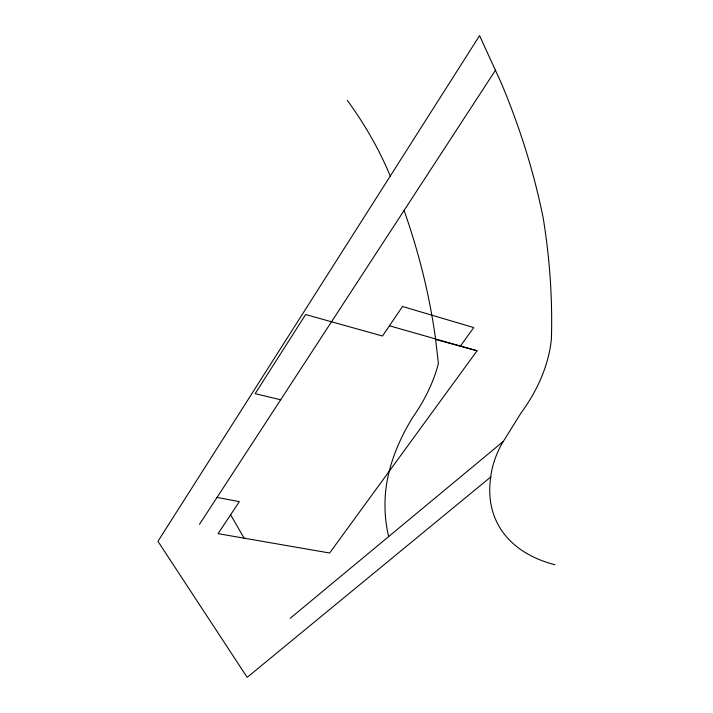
<?xml version="1.0" encoding="UTF-8"?>
<svg xmlns="http://www.w3.org/2000/svg" width="713" height="713" viewBox="0 0 713 713"><rect width="100%" height="100%" fill="white"/><g stroke="black" fill="none" stroke-linecap="round" stroke-linejoin="round"><path stroke-width="1.07" d="M490.74 477.024L490.749 476.979A133.581 81.22 -28.3 0 1 502.086 443.379L520.953 413.121A201.039 141.593 -22.2 0 0 551.399 338.978A2078.279 1099.526 12.2 0 0 543.19 218A1863.372 1015.597 10.5 0 0 501.462 83.474L479.582 35.65L157.938 541.327L247.17 677.35L490.749 476.979A177.831 109.552 -26.8 0 0 555.062 564.741M199.488 524.331L495.642 69.981M460.464 346.037L473.744 327.579L402.551 306.492L382.48 336.019L305.627 314.531L255.156 393.683L280.681 399.77M389.441 325.779L477.077 350.778L329.62 553.012L218.08 533.663L239.345 501.649L217.028 497.424M290.227 618.287L503.102 441.588M404.093 210.424A2334.549 1102.022 11.5 0 1 435.634 339.477L477.077 350.778M230.629 514.777L244.096 538.172M390.269 176.066L388.469 171.78A601.219 427.898 -0.4 0 0 347.276 100.364M435.634 339.477L438.397 363.577A222.741 161.316 -16.6 0 1 412.747 417.337A248.908 151.816 -28.5 0 0 390.617 466.15L388.835 472.888A248.908 151.816 -28.5 0 0 385.109 498.895A310.815 186.672 -29.9 0 0 388.665 536.577"/></g></svg>
